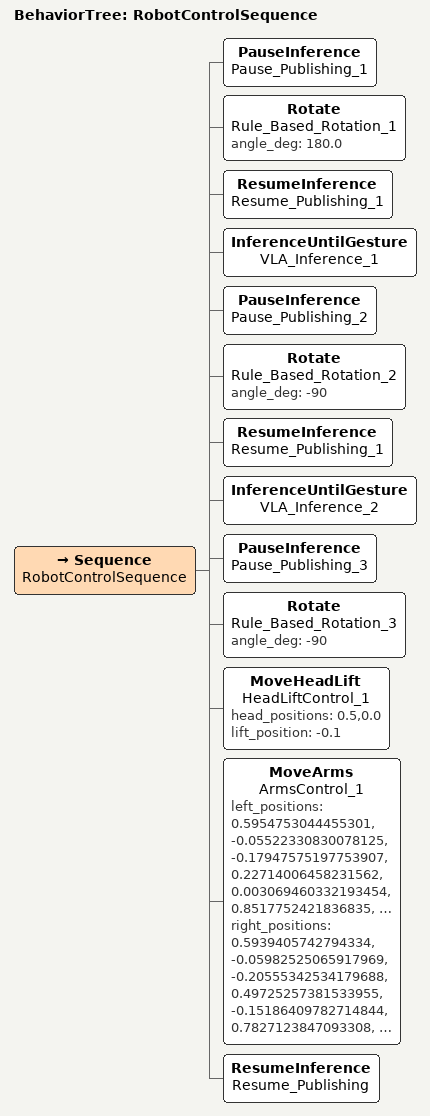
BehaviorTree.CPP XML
<?xml version="1.0" encoding="UTF-8"?>
<root BTCPP_format="3" main_tree_to_execute="RobotControlSequence">
  <BehaviorTree ID="RobotControlSequence">
    <Sequence name="RobotControlSequence">
      <PauseInference name="Pause_Publishing_1"/>
      <Rotate name="Rule_Based_Rotation_1" angle_deg="180.0"/>
      <ResumeInference name="Resume_Publishing_1"/>
      <InferenceUntilGesture name="VLA_Inference_1"/>
      <PauseInference name="Pause_Publishing_2"/>
      <Rotate name="Rule_Based_Rotation_2" angle_deg="-90"/>
      <ResumeInference name="Resume_Publishing_1"/>
      <InferenceUntilGesture name="VLA_Inference_2"/>
      <PauseInference name="Pause_Publishing_3"/>
      <Rotate name="Rule_Based_Rotation_3" angle_deg="-90"/>
      <MoveHeadLift name="HeadLiftControl_1"
        head_positions="0.5,0.0"
        lift_position="-0.1"/>
      <MoveArms name="ArmsControl_1"
        left_positions="0.5954753044455301, -0.05522330830078125, -0.17947575197753907, 0.22714006458231562, 0.003069460332193454, 0.8517752421836835, 0.3084807633854421, 1.0"
        right_positions="0.5939405742794334, -0.05982525065917969, -0.20555342534179688, 0.49725257381533955, -0.15186409782714844, 0.7827123847093308, -0.5292233712158203, 1.0"/>
      <ResumeInference name="Resume_Publishing"/>
    </Sequence>
  </BehaviorTree>

</root>
